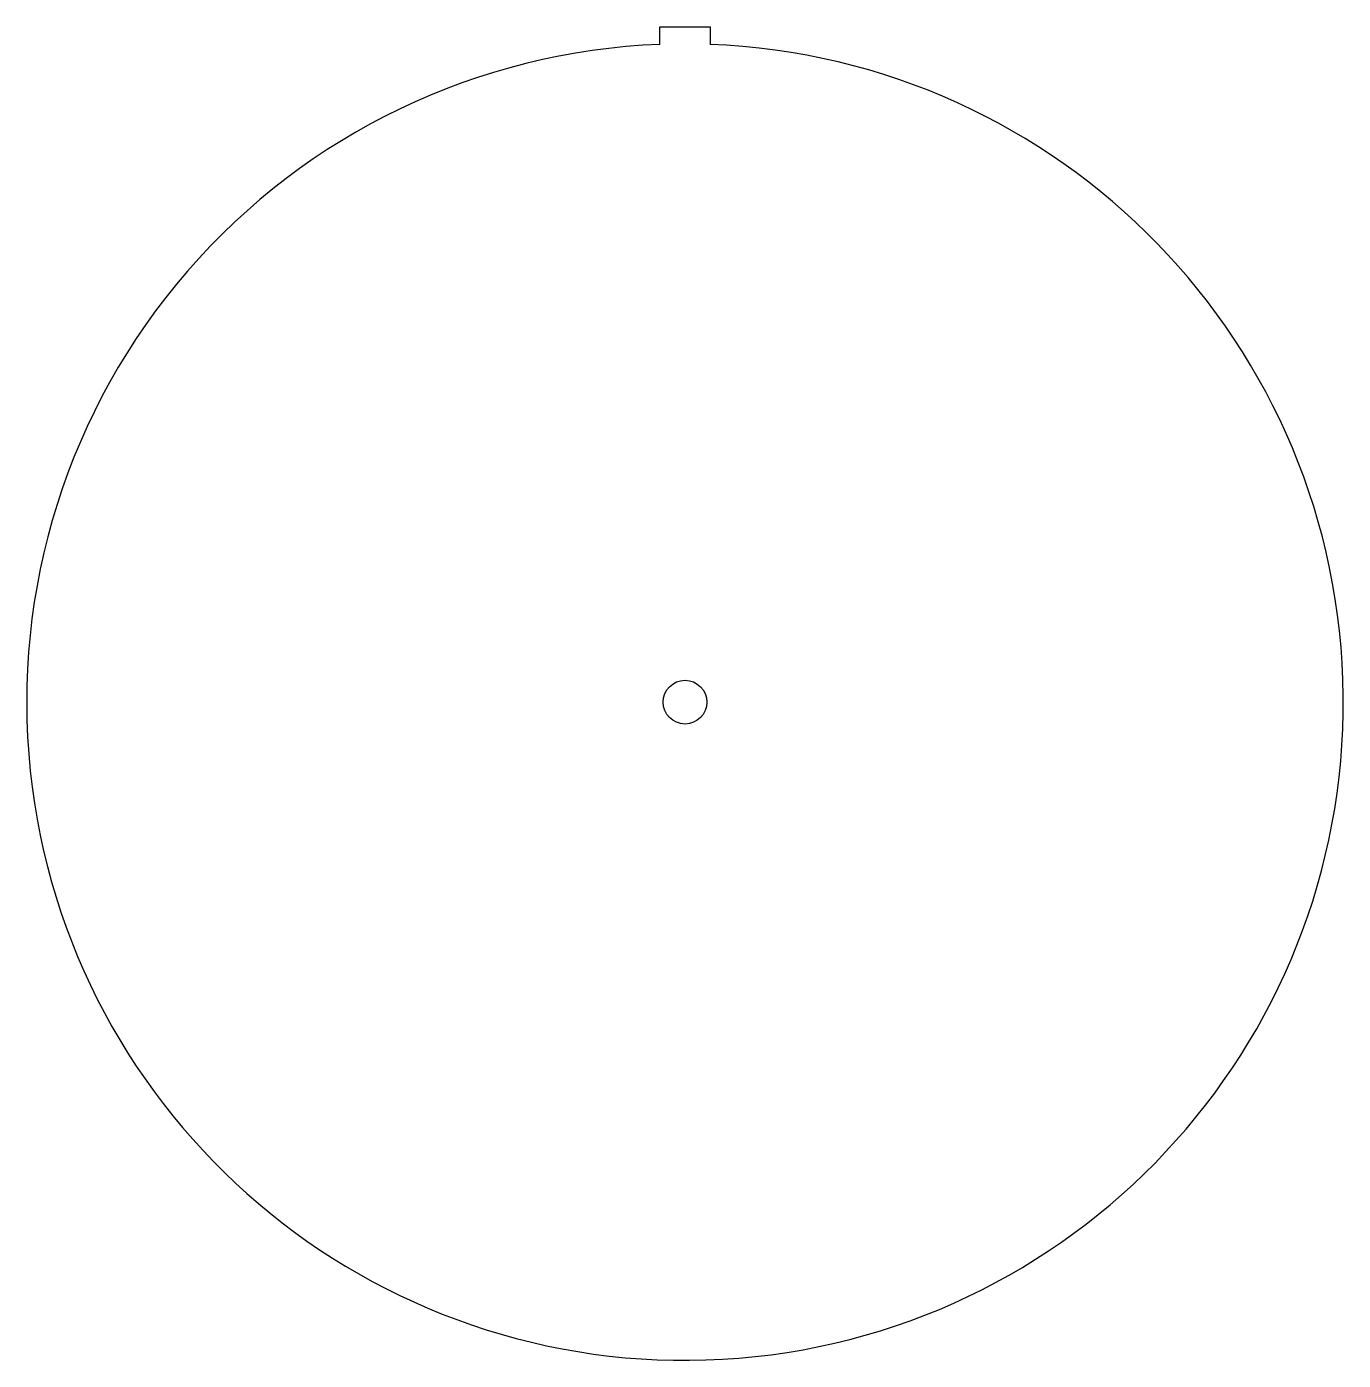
# Model space of a CAD drawing. Header units: millimetres. Extents: x -128 to 128, y -128 to 131.
import ezdxf

# ---------------------------------------------------------------- set-up
doc = ezdxf.new("R2010")
doc.units = ezdxf.units.MM
doc.layers.add('CUT_INNER', color=6, linetype='Continuous')
doc.layers.add('CUT_OUTER', color=1, linetype='Continuous')

msp = doc.modelspace()

# ---------------------------------------------------------------- linework, layer by layer
at = {"layer": 'CUT_INNER'}
msp.add_circle((0, 0), 4.25, dxfattribs=at)
at = {"layer": 'CUT_OUTER'}
for points in [[(-4.9, 131.31), (4.9, 131.31), (4.9, 127.86)], [(-4.9, 127.86), (-4.9, 131.31)]]:
    msp.add_lwpolyline(points, dxfattribs=at)
for start, end in [(92.1944, 185.9767), (185.9764, 87.8052)]:
    msp.add_arc((0, 0), 127.95, start, end, dxfattribs=at)

doc.saveas('drawing.dxf')
